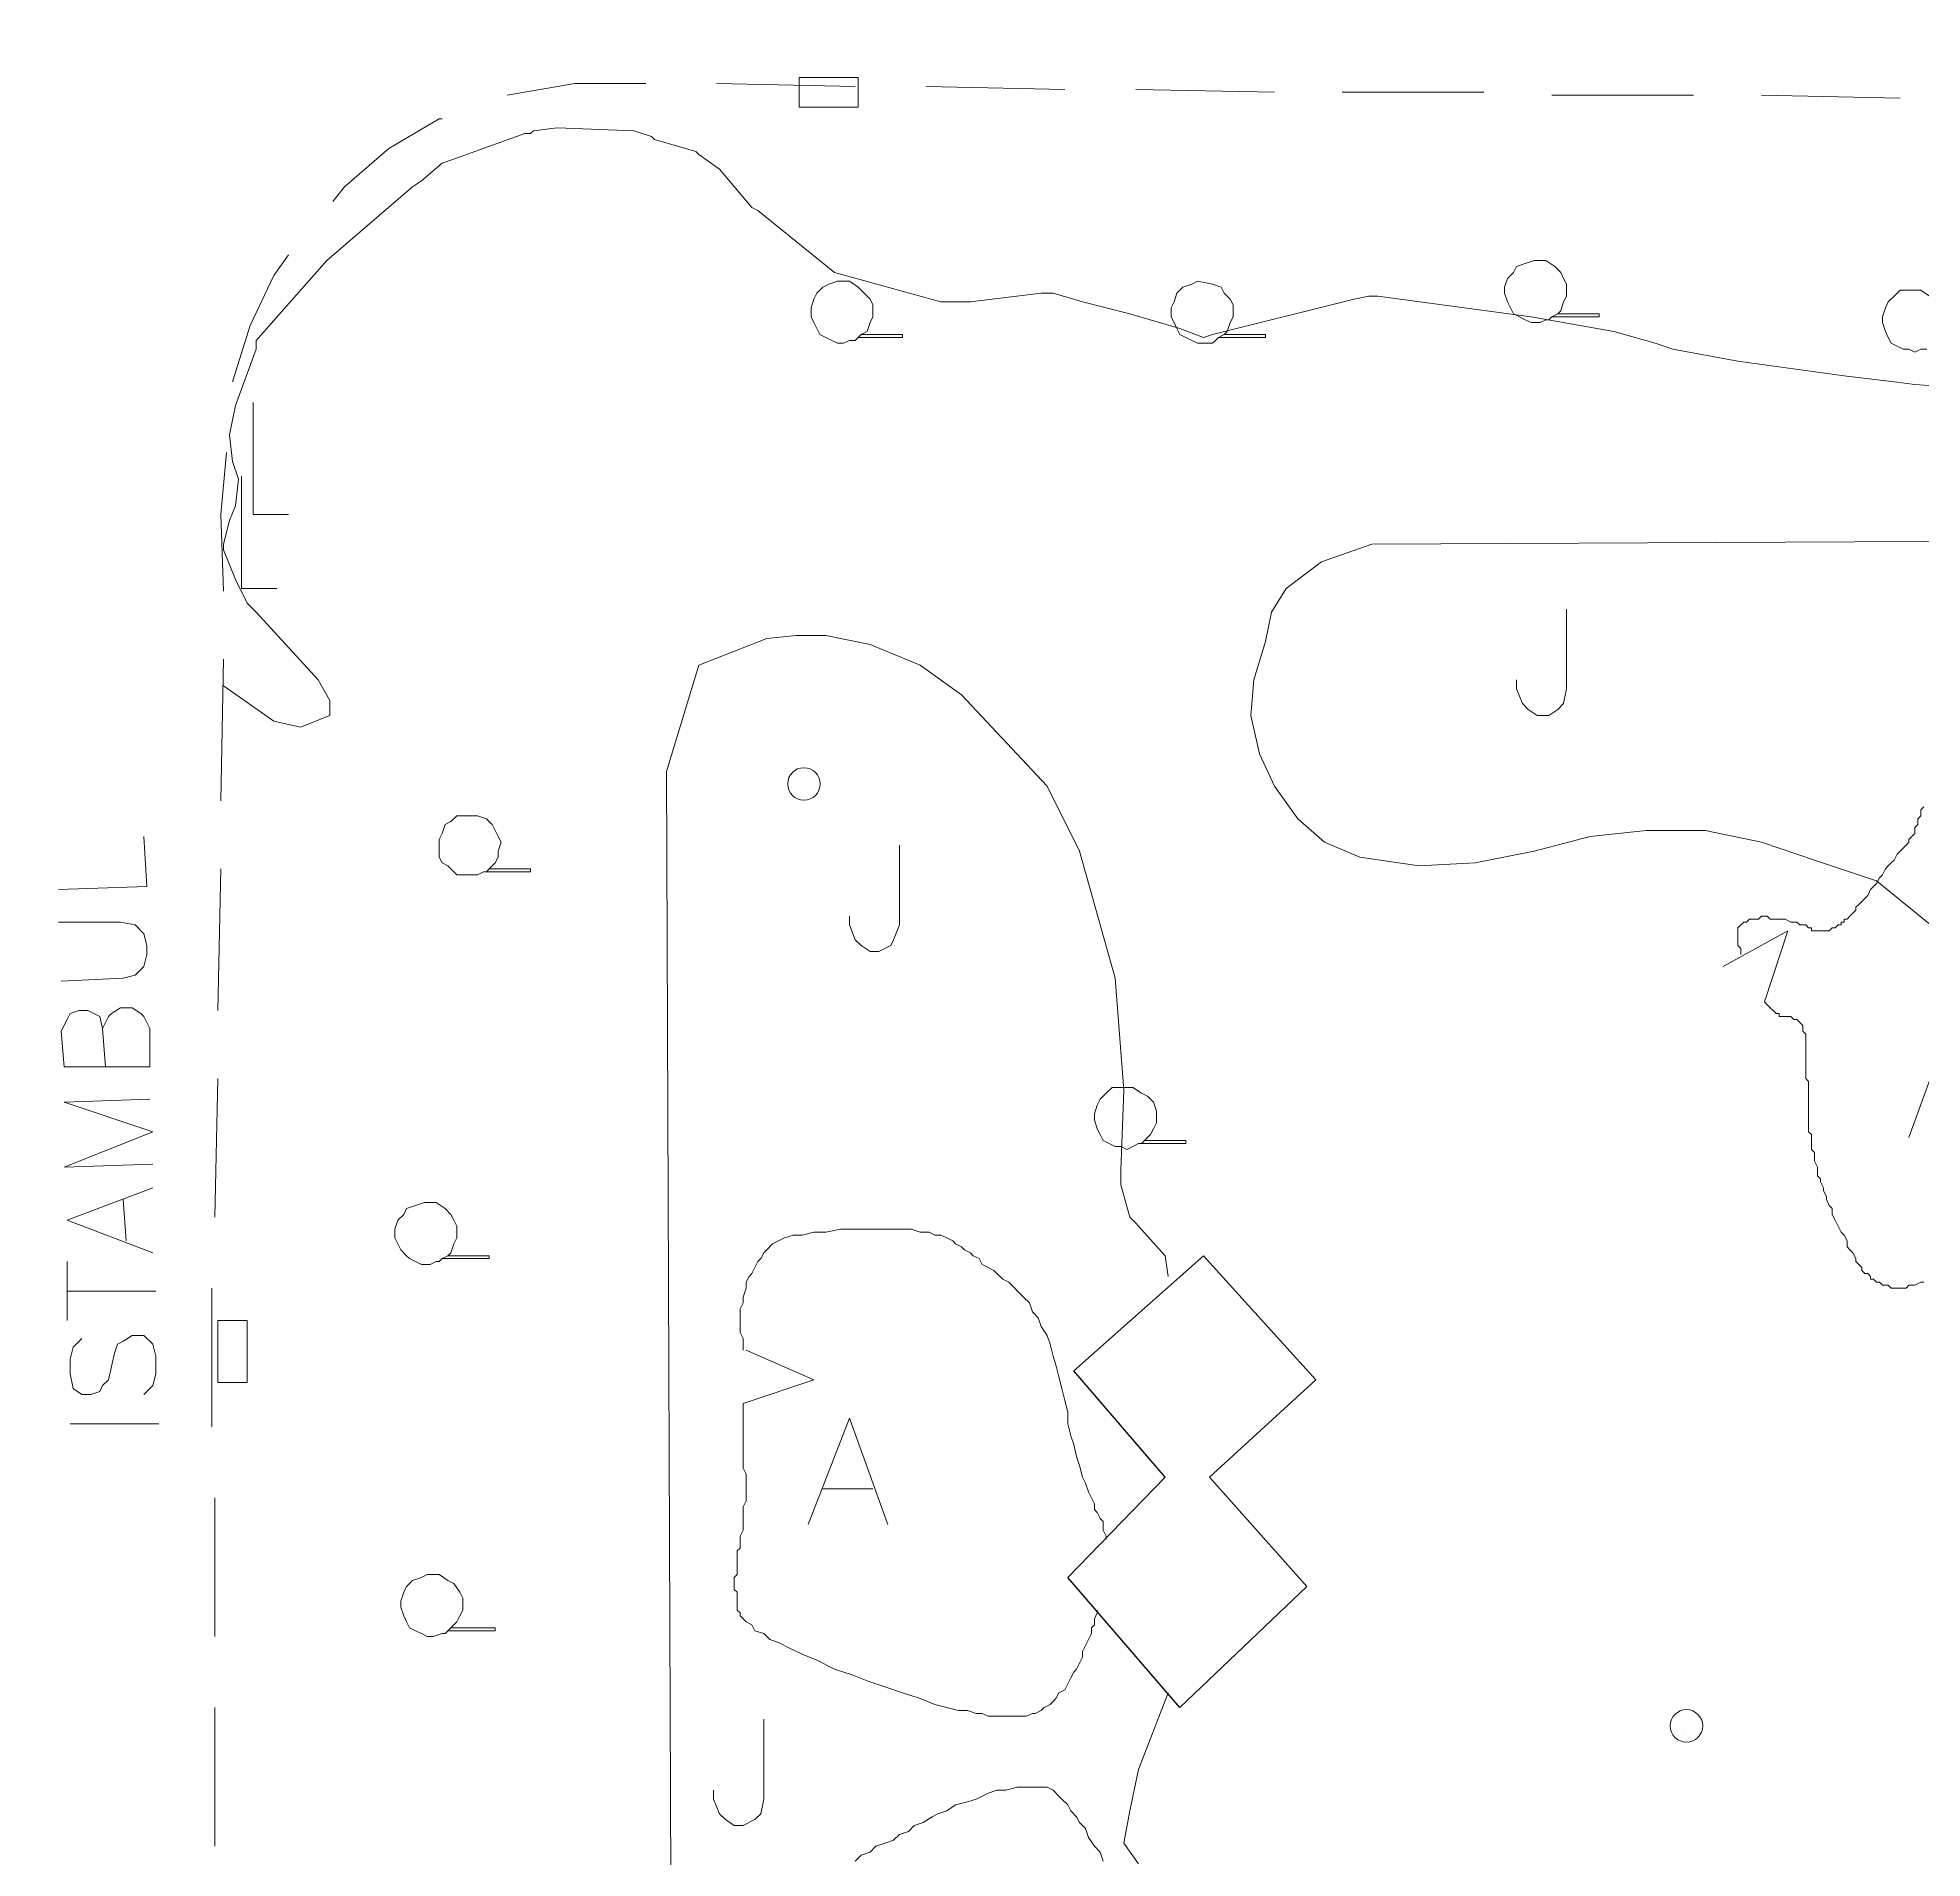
# Model space of a CAD drawing. Extents: x -2391 to 32076, y -11492 to 5852.
# Drawn here: x 4471.4 to 4525.4, y -1234.8 to -1182.6 of the extents above; entities that cross this region are included whole.
import ezdxf

# ---------------------------------------------------------------- set-up
doc = ezdxf.new("R2010")
doc.units = 0
doc.header["$LTSCALE"] = 7
doc.header["$PDSIZE"] = 0.02
doc.layers.get('0').update_dxf_attribs({"linetype": 'CONTINUOUS'})
doc.layers.get('DEFPOINTS').update_dxf_attribs({"linetype": 'CONTINUOUS'})
for name, color, linetype in [('ALVE-CT', 3, 'CONTINUOUS'), ('PDF_A101 - EDIFICACAO', 7, 'CONTINUOUS'), ('PDF_A133 - CANTEIRO_JARDIM_ESTUFA', 7, 'CONTINUOUS'), ('PDF_C301 - MEIO_FIO_2D', 7, 'CONTINUOUS'), ('PDF_C307 - TXT_NOME_LOGRADOURO', 7, 'CONTINUOUS'), ('PDF_C317 - BOCA_LOBO', 7, 'CONTINUOUS'), ('PDF_F601 - LIMITE_VEGETACAO', 7, 'CONTINUOUS'), ('PDF_F602 - ARVORE_ISOLADA', 7, 'CONTINUOUS'), ('PDF_F604 - TXT_AGRUPAMENTO_ARVORE', 7, 'CONTINUOUS'), ('PDF_I902 - LUMINARIA', 7, 'CONTINUOUS'), ('PDF_I903 - POSTE', 7, 'CONTINUOUS'), ('PDF_N1402 - CURVA_INTERMEDIARIA', 7, 'CONTINUOUS')]:
    doc.layers.add(name, color=color, linetype=linetype)
doc.styles.add('ARIAL', font='arial.ttf')
doc.dimstyles.new('COTA50_limpa', dxfattribs={"dimscale": 0.5, "dimtxt": 0.4, "dimasz": 0.02, "dimexe": 0.2, "dimexo": 0.1, "dimgap": 0.02, "dimtad": 0, "dimzin": 4, "dimdsep": 46, "dimtxsty": 'ARIAL', "dimblk": 'NONE', "dimcen": 0.1, "dimdle": 0.2, "dimse1": 1, "dimse2": 1, "dimsd1": 1, "dimsd2": 1, "dimclrd": 1, "dimclre": 1, "dimclrt": 2, "dimadec": 0, "dimazin": 0, "dimtfac": 1, "dimtmove": 2, "dimatfit": 3, "dimldrblk": 'NONE', "dimfxl": 0.2, "dimtolj": 1, "dimtzin": 4, "dimarcsym": 0})

# ---------------------------------------------------------------- blocks, each defined once
blk = doc.blocks.new('*D23')
at = {"layer": 'DEFPOINTS', "color": 0, "transparency": 16777216}
for p in [(4625.808, -1192.286), (4625.808, -1203.291), (4476.63, -1204.476)]:
    blk.add_point(p, dxfattribs=at)
at = {"layer": 'ALVE-CT', "color": 2, "transparency": 16777216, "insert": (4551.219, -1192.286), "char_height": 0.2, "attachment_point": 5, "style": 'ARIAL'}
blk.add_mtext('\\A1;149.18', dxfattribs=at)
blk = doc.blocks.new('_NONE')
at = {"color": 0, "linetype": 'ByBlock'}
blk.add_circle((0, 0), 0.25, dxfattribs=at)
blk = doc.blocks.new('*D24')
at = {"layer": 'DEFPOINTS', "color": 0, "transparency": 16777216}
for p in [(4484.843, -1184.242), (4480.514, -1357.464), (4482.133, -1357.464)]:
    blk.add_point(p, dxfattribs=at)
at = {"layer": 'ALVE-CT', "color": 2, "transparency": 16777216, "insert": (4480.514, -1270.853), "char_height": 0.2, "attachment_point": 5, "rotation": 90, "style": 'ARIAL'}
blk.add_mtext('\\A1;173.22', dxfattribs=at)

msp = doc.modelspace()

# ---------------------------------------------------------------- linework, layer by layer
at = {"layer": 'ALVE-CT'}
msp.add_circle((4550.796, -1271.53), 500, dxfattribs=at)
at = {"layer": 'PDF_A101 - EDIFICACAO', "lineweight": 30}
msp.add_lwpolyline([(4507.786, -1226.997), (4504.146, -1230.468), (4500.929, -1226.743), (4503.723, -1223.864), (4501.098, -1220.817), (4504.823, -1217.515), (4508.04, -1221.071), (4504.993, -1223.864)], close=True, dxfattribs=at)
at = {"layer": 'PDF_A133 - CANTEIRO_JARDIM_ESTUFA', "lineweight": 9}
for points in [[(4527.767, -1209.726), (4524.127, -1206.762), (4522.349, -1206.17), (4520.825, -1205.662), (4519.216, -1205.323), (4517.523, -1205.323), (4515.914, -1205.492), (4514.306, -1205.916), (4512.612, -1206.254), (4511.004, -1206.339), (4509.31, -1206.085), (4508.294, -1205.662), (4507.532, -1204.984), (4506.855, -1204.053), (4506.432, -1203.122), (4506.178, -1202.021), (4506.262, -1201.005), (4506.601, -1199.905), (4506.77, -1199.058), (4507.194, -1198.381), (4508.21, -1197.619), (4509.649, -1197.111), (4580.851, -1196.772)], [(4515.237, -1198.973), (4515.237, -1201.259), (4515.152, -1201.683), (4514.983, -1201.852), (4514.729, -1202.021), (4514.39, -1202.021), (4514.136, -1201.852), (4513.967, -1201.683), (4513.798, -1201.259), (4513.798, -1201.005)], [(4503.807, -1218.107), (4503.723, -1217.515), (4502.876, -1216.583), (4502.707, -1216.414), (4502.453, -1215.483), (4502.453, -1215.059), (4502.537, -1212.773), (4502.283, -1209.556), (4501.267, -1205.916), (4500.336, -1204.053), (4497.881, -1201.429), (4496.695, -1200.582), (4495.256, -1199.989), (4493.986, -1199.735), (4493.14, -1199.735), (4492.293, -1199.82), (4490.346, -1200.582), (4489.414, -1203.63), (4489.584, -1245.2)], [(4496.103, -1205.746), (4496.103, -1208.032), (4495.934, -1208.456), (4495.849, -1208.625), (4495.51, -1208.794), (4495.256, -1208.794), (4495.002, -1208.625), (4494.833, -1208.456), (4494.664, -1208.032), (4494.664, -1207.778)], [(4502.961, -1234.955), (4502.537, -1234.363), (4502.707, -1233.431), (4502.961, -1232.246), (4503.807, -1230.045)], [(4492.208, -1230.807), (4492.208, -1233.093), (4492.124, -1233.516), (4491.954, -1233.685), (4491.616, -1233.855), (4491.362, -1233.855), (4491.108, -1233.685), (4490.938, -1233.516), (4490.769, -1233.093), (4490.769, -1232.839)]]:
    msp.add_lwpolyline(points, dxfattribs=at)
at = {"layer": 'PDF_C301 - MEIO_FIO_2D', "lineweight": 9}
for points in [[(4488.822, -1183.903), (4486.79, -1183.903), (4484.843, -1184.242)], [(4494.833, -1183.988), (4490.854, -1183.903)], [(4500.844, -1184.072), (4496.865, -1183.988)], [(4506.855, -1184.157), (4502.876, -1184.072)], [(4512.866, -1184.157), (4508.802, -1184.157)], [(4518.877, -1184.242), (4514.814, -1184.242)], [(4524.804, -1184.326), (4520.825, -1184.242)], [(4482.98, -1184.919), (4482.895, -1184.919), (4481.456, -1185.766), (4480.186, -1186.866), (4479.847, -1187.29)], [(4478.577, -1188.814), (4478.154, -1189.406), (4477.477, -1190.846), (4476.969, -1192.454)], [(4476.799, -1194.486), (4476.63, -1196.264), (4476.715, -1198.465)], [(4476.715, -1200.413), (4476.63, -1204.476)], [(4476.63, -1206.424), (4476.546, -1210.488)], [(4476.546, -1212.435), (4476.461, -1216.414)], [(4476.376, -1218.446), (4476.376, -1220.224), (4476.376, -1222.425)], [(4476.461, -1224.457), (4476.461, -1228.436)], [(4476.461, -1230.468), (4476.461, -1234.447)]]:
    msp.add_lwpolyline(points, dxfattribs=at)
at = {"layer": 'PDF_C307 - TXT_NOME_LOGRADOURO', "lineweight": 9}
for points in [[(4471.974, -1207.016), (4474.514, -1206.932), (4474.429, -1205.492)], [(4472.058, -1209.641), (4473.836, -1209.556), (4474.175, -1209.472), (4474.429, -1209.218), (4474.514, -1208.879), (4474.514, -1208.625), (4474.429, -1208.286), (4474.175, -1208.032), (4473.752, -1207.948), (4471.974, -1207.948)], [(4473.244, -1210.996), (4473.413, -1210.657), (4473.498, -1210.572), (4473.752, -1210.403), (4474.09, -1210.403), (4474.344, -1210.572), (4474.429, -1210.657), (4474.598, -1210.996), (4474.598, -1212.096), (4472.143, -1212.096), (4472.058, -1211.08), (4472.228, -1210.742), (4472.312, -1210.572), (4472.566, -1210.488), (4472.82, -1210.488), (4472.99, -1210.572), (4473.159, -1210.657), (4473.244, -1210.996), (4473.328, -1212.096)], [(4474.683, -1214.89), (4472.143, -1214.975), (4474.683, -1213.959), (4472.143, -1213.112), (4474.598, -1213.027)], [(4474.683, -1217.43), (4472.228, -1216.499), (4474.683, -1215.567)], [(4473.921, -1217.091), (4473.836, -1215.906)], [(4472.228, -1219.377), (4472.228, -1217.684)], [(4472.228, -1218.531), (4474.768, -1218.531)], [(4472.651, -1219.885), (4472.397, -1220.139), (4472.312, -1220.478), (4472.312, -1220.901), (4472.397, -1221.325), (4472.651, -1221.494), (4472.905, -1221.494), (4473.159, -1221.409), (4473.244, -1221.24), (4473.413, -1221.071), (4473.582, -1220.309), (4473.667, -1220.055), (4473.836, -1219.97), (4474.09, -1219.801), (4474.429, -1219.801), (4474.683, -1220.055), (4474.768, -1220.393), (4474.768, -1220.901), (4474.683, -1221.24), (4474.429, -1221.494)], [(4472.312, -1222.34), (4474.852, -1222.34)]]:
    msp.add_lwpolyline(points, dxfattribs=at)
at = {"layer": 'PDF_C317 - BOCA_LOBO', "lineweight": 9}
for points in [[(4493.224, -1184.58), (4494.918, -1184.58), (4494.918, -1183.734), (4493.224, -1183.734)], [(4476.546, -1219.377), (4476.546, -1221.155), (4477.392, -1221.155), (4477.392, -1219.377)]]:
    msp.add_lwpolyline(points, close=True, dxfattribs=at)
at = {"layer": 'PDF_F601 - LIMITE_VEGETACAO', "lineweight": 9}
for points in [[(4525.481, -1204.646), (4525.396, -1204.73), (4525.396, -1204.815), (4525.396, -1204.9), (4525.312, -1204.984), (4525.312, -1205.069), (4525.312, -1205.154), (4525.227, -1205.238), (4525.227, -1205.323), (4525.227, -1205.408), (4525.142, -1205.492), (4525.058, -1205.577), (4525.058, -1205.662), (4524.973, -1205.746), (4524.889, -1205.831), (4524.804, -1205.916), (4524.719, -1206), (4524.635, -1206.17), (4524.55, -1206.254), (4524.465, -1206.339), (4524.381, -1206.424), (4524.296, -1206.593), (4524.211, -1206.678), (4524.127, -1206.847), (4524.042, -1206.932), (4523.957, -1207.016), (4523.873, -1207.186), (4523.788, -1207.27), (4523.703, -1207.355), (4523.619, -1207.44), (4523.534, -1207.524), (4523.534, -1207.609), (4523.449, -1207.694), (4523.365, -1207.778), (4523.28, -1207.863), (4523.195, -1207.863), (4523.195, -1207.948), (4523.111, -1207.948), (4523.111, -1208.032), (4523.026, -1208.032), (4522.941, -1208.117), (4522.857, -1208.117), (4522.772, -1208.202), (4522.687, -1208.202), (4522.603, -1208.202), (4522.518, -1208.202), (4522.433, -1208.202), (4522.349, -1208.202), (4522.264, -1208.202), (4522.264, -1208.117), (4522.179, -1208.117), (4522.095, -1208.032), (4522.01, -1208.032), (4521.925, -1208.032), (4521.841, -1207.948), (4521.756, -1207.948), (4521.671, -1207.948), (4521.502, -1207.863), (4521.417, -1207.863), (4521.333, -1207.863), (4521.248, -1207.863), (4521.079, -1207.863), (4520.994, -1207.778), (4520.909, -1207.778), (4520.825, -1207.778), (4520.74, -1207.863), (4520.655, -1207.863), (4520.571, -1207.863), (4520.486, -1207.863), (4520.401, -1207.948), (4520.317, -1207.948), (4520.232, -1208.032), (4520.147, -1208.117), (4520.147, -1208.202), (4520.147, -1208.286), (4520.147, -1208.371), (4520.147, -1208.456), (4520.147, -1208.54), (4520.147, -1208.625), (4520.232, -1208.71), (4520.232, -1208.794), (4520.232, -1208.879)], [(4525.481, -1218.277), (4525.396, -1218.277), (4525.227, -1218.361), (4525.142, -1218.361), (4525.058, -1218.361), (4524.973, -1218.446), (4524.889, -1218.446), (4524.804, -1218.446), (4524.719, -1218.446), (4524.635, -1218.446), (4524.55, -1218.446), (4524.465, -1218.361), (4524.381, -1218.361), (4524.296, -1218.361), (4524.211, -1218.277), (4524.127, -1218.277), (4524.042, -1218.192), (4523.957, -1218.192), (4523.957, -1218.107), (4523.873, -1218.023), (4523.788, -1218.023), (4523.703, -1217.938), (4523.703, -1217.853), (4523.619, -1217.769), (4523.534, -1217.684), (4523.534, -1217.599), (4523.449, -1217.43), (4523.365, -1217.345), (4523.28, -1217.261), (4523.28, -1217.091), (4523.195, -1216.922), (4523.111, -1216.837), (4523.026, -1216.668), (4522.941, -1216.499), (4522.857, -1216.329), (4522.857, -1216.16), (4522.772, -1216.075), (4522.687, -1215.906), (4522.687, -1215.821), (4522.603, -1215.652), (4522.603, -1215.567), (4522.518, -1215.398), (4522.518, -1215.313), (4522.433, -1215.229), (4522.433, -1215.059), (4522.433, -1214.975), (4522.349, -1214.805), (4522.349, -1214.721), (4522.349, -1214.551), (4522.264, -1214.467), (4522.264, -1214.297), (4522.264, -1214.213), (4522.264, -1214.043), (4522.179, -1213.959), (4522.179, -1213.874), (4522.179, -1213.705), (4522.179, -1213.62), (4522.179, -1213.535), (4522.179, -1213.451), (4522.179, -1213.366), (4522.179, -1213.281), (4522.179, -1213.197), (4522.179, -1213.112), (4522.179, -1213.027), (4522.179, -1212.943), (4522.179, -1212.858), (4522.179, -1212.773), (4522.179, -1212.689), (4522.179, -1212.604), (4522.179, -1212.52), (4522.095, -1212.435), (4522.095, -1212.35), (4522.095, -1212.266), (4522.095, -1212.096), (4522.095, -1212.012), (4522.095, -1211.927), (4522.095, -1211.758), (4522.095, -1211.673), (4522.095, -1211.588), (4522.095, -1211.504), (4522.095, -1211.334), (4522.095, -1211.25), (4522.095, -1211.165), (4522.01, -1211.08), (4522.01, -1210.996), (4522.01, -1210.911), (4521.925, -1210.826), (4521.841, -1210.742), (4521.756, -1210.742), (4521.671, -1210.657), (4521.587, -1210.657), (4521.502, -1210.657), (4521.417, -1210.657), (4521.333, -1210.657), (4521.333, -1210.572), (4521.248, -1210.572), (4521.163, -1210.488), (4521.079, -1210.403), (4520.994, -1210.318), (4520.909, -1210.234), (4521.587, -1208.202), (4519.724, -1209.218)], [(4502.029, -1225.642), (4502.029, -1225.558), (4501.945, -1225.388), (4501.945, -1225.304), (4501.945, -1225.134), (4501.86, -1225.05), (4501.775, -1224.88), (4501.691, -1224.796), (4501.691, -1224.626), (4501.606, -1224.457), (4501.521, -1224.288), (4501.437, -1224.034), (4501.352, -1223.864), (4501.267, -1223.526), (4501.183, -1223.272), (4501.098, -1222.933), (4501.013, -1222.679), (4500.929, -1222.34), (4500.929, -1222.002), (4500.844, -1221.663), (4500.759, -1221.325), (4500.675, -1220.986), (4500.59, -1220.647), (4500.505, -1220.393), (4500.421, -1220.055), (4500.336, -1219.801), (4500.167, -1219.547), (4500.082, -1219.293), (4499.913, -1219.123), (4499.828, -1218.869), (4499.659, -1218.7), (4499.489, -1218.531), (4499.405, -1218.446), (4499.235, -1218.277), (4499.066, -1218.192), (4498.897, -1218.023), (4498.812, -1217.938), (4498.643, -1217.853), (4498.473, -1217.769), (4498.389, -1217.599), (4498.219, -1217.515), (4498.135, -1217.43), (4497.965, -1217.345), (4497.881, -1217.261), (4497.711, -1217.176), (4497.627, -1217.091), (4497.457, -1217.007), (4497.288, -1216.922), (4497.119, -1216.922), (4496.949, -1216.837), (4496.695, -1216.837), (4496.441, -1216.753), (4496.187, -1216.753), (4495.849, -1216.753), (4495.51, -1216.753), (4495.172, -1216.753), (4494.748, -1216.753), (4494.41, -1216.753), (4493.986, -1216.837), (4493.648, -1216.837), (4493.309, -1216.922), (4493.055, -1216.922), (4492.801, -1217.007), (4492.632, -1217.091), (4492.462, -1217.176), (4492.293, -1217.345), (4492.208, -1217.43), (4492.124, -1217.599), (4492.039, -1217.684), (4491.954, -1217.853), (4491.87, -1218.023), (4491.785, -1218.107), (4491.7, -1218.277), (4491.7, -1218.446), (4491.616, -1218.7), (4491.616, -1218.869), (4491.531, -1219.039), (4491.531, -1219.293), (4491.531, -1219.462), (4491.531, -1219.716), (4491.616, -1219.885), (4491.616, -1220.139), (4491.616, -1220.224)], [(4501.775, -1227.674), (4501.775, -1227.759), (4501.691, -1227.928), (4501.691, -1228.098), (4501.606, -1228.182), (4501.606, -1228.352), (4501.521, -1228.521), (4501.437, -1228.69), (4501.352, -1228.86), (4501.352, -1229.029), (4501.267, -1229.198), (4501.183, -1229.368), (4501.098, -1229.452), (4501.013, -1229.622), (4500.929, -1229.791), (4500.844, -1229.96), (4500.675, -1230.045), (4500.59, -1230.214), (4500.505, -1230.299), (4500.421, -1230.384), (4500.251, -1230.468), (4500.167, -1230.553), (4499.997, -1230.638), (4499.913, -1230.638), (4499.743, -1230.722), (4499.574, -1230.722), (4499.489, -1230.722), (4499.32, -1230.722), (4499.151, -1230.722), (4498.981, -1230.722), (4498.812, -1230.722), (4498.643, -1230.722), (4498.473, -1230.638), (4498.304, -1230.638), (4498.05, -1230.553), (4497.796, -1230.553), (4497.457, -1230.468), (4497.119, -1230.384), (4496.695, -1230.214), (4496.187, -1230.045), (4495.68, -1229.876), (4495.172, -1229.706), (4494.748, -1229.537), (4494.24, -1229.368), (4493.732, -1229.114), (4493.309, -1228.944), (4492.97, -1228.775), (4492.632, -1228.606), (4492.378, -1228.521), (4492.208, -1228.352), (4491.954, -1228.267), (4491.87, -1228.098), (4491.7, -1228.013), (4491.616, -1227.928), (4491.531, -1227.844), (4491.531, -1227.759), (4491.446, -1227.674), (4491.446, -1227.59), (4491.446, -1227.505), (4491.446, -1227.42), (4491.446, -1227.336), (4491.446, -1227.251), (4491.446, -1227.166), (4491.362, -1227.082), (4491.362, -1226.997), (4491.362, -1226.912), (4491.362, -1226.828), (4491.362, -1226.743), (4491.446, -1226.658), (4491.446, -1226.489), (4491.446, -1226.404), (4491.446, -1226.32), (4491.446, -1226.235), (4491.446, -1226.066), (4491.446, -1225.981), (4491.531, -1225.896), (4491.531, -1225.727), (4491.531, -1225.642), (4491.531, -1225.558), (4491.616, -1225.388), (4491.616, -1225.304), (4491.616, -1225.219), (4491.616, -1225.05), (4491.616, -1224.965), (4491.616, -1224.796), (4491.616, -1224.711), (4491.7, -1224.542), (4491.7, -1224.457), (4491.7, -1224.288), (4491.7, -1224.203), (4491.7, -1224.034), (4491.7, -1223.864), (4491.7, -1223.78), (4491.616, -1223.61), (4491.616, -1223.441), (4491.616, -1223.272), (4491.616, -1223.102), (4491.616, -1223.018), (4491.616, -1222.848), (4491.616, -1222.679), (4491.616, -1222.51), (4491.616, -1222.425), (4491.616, -1222.256), (4491.616, -1222.087), (4491.616, -1222.002), (4491.616, -1221.917), (4491.616, -1221.833), (4491.616, -1221.748), (4493.648, -1221.071), (4491.7, -1220.224)], [(4501.945, -1234.871), (4501.86, -1234.617), (4501.691, -1234.447), (4501.521, -1234.193), (4501.437, -1233.939), (4501.267, -1233.77), (4501.183, -1233.601), (4501.013, -1233.431), (4500.929, -1233.262), (4500.759, -1233.093), (4500.675, -1233.008), (4500.505, -1232.839), (4500.336, -1232.754), (4500.167, -1232.754), (4499.913, -1232.754), (4499.743, -1232.754), (4499.489, -1232.754), (4499.151, -1232.839), (4498.897, -1232.839), (4498.643, -1232.923), (4498.304, -1233.093), (4498.05, -1233.177), (4497.711, -1233.262), (4497.457, -1233.431), (4497.203, -1233.516), (4497.034, -1233.601), (4496.78, -1233.77), (4496.526, -1233.855), (4496.357, -1234.024), (4496.103, -1234.109), (4495.934, -1234.278), (4495.68, -1234.363), (4495.426, -1234.447), (4495.256, -1234.617), (4495.002, -1234.701), (4494.833, -1234.871)]]:
    msp.add_lwpolyline(points, dxfattribs=at)
at = {"layer": 'PDF_F602 - ARVORE_ISOLADA', "lineweight": 9}
for points in [[(4514.983, -1190.507), (4514.814, -1190.592), (4514.729, -1190.676), (4514.644, -1190.676), (4514.475, -1190.761), (4514.221, -1190.761), (4514.052, -1190.676), (4513.882, -1190.592), (4513.713, -1190.507), (4513.628, -1190.338), (4513.544, -1190.168), (4513.459, -1189.914), (4513.459, -1189.745), (4513.544, -1189.491), (4513.713, -1189.322), (4513.798, -1189.152), (4514.052, -1189.068), (4514.306, -1188.983), (4514.644, -1188.983), (4514.898, -1189.152), (4515.068, -1189.322), (4515.152, -1189.491), (4515.237, -1189.66), (4515.237, -1189.83), (4515.237, -1189.999), (4515.152, -1190.168), (4515.068, -1190.422), (4514.983, -1190.507), (4514.814, -1190.592), (4516.168, -1190.592), (4516.168, -1190.507)], [(4495.002, -1191.1), (4494.918, -1191.184), (4494.833, -1191.269), (4494.664, -1191.269), (4494.494, -1191.354), (4494.325, -1191.354), (4494.156, -1191.269), (4493.986, -1191.184), (4493.817, -1191.1), (4493.732, -1190.93), (4493.648, -1190.761), (4493.563, -1190.592), (4493.563, -1190.338), (4493.648, -1190.084), (4493.732, -1189.914), (4493.902, -1189.745), (4494.071, -1189.66), (4494.325, -1189.576), (4494.664, -1189.576), (4494.918, -1189.745), (4495.087, -1189.914), (4495.256, -1190.084), (4495.341, -1190.253), (4495.341, -1190.422), (4495.341, -1190.592), (4495.256, -1190.761), (4495.172, -1191.015), (4495.002, -1191.1), (4494.918, -1191.184), (4496.187, -1191.184), (4496.187, -1191.1)], [(4505.416, -1191.1), (4505.247, -1191.184), (4505.162, -1191.269), (4505.077, -1191.354), (4504.823, -1191.354), (4504.654, -1191.354), (4504.485, -1191.269), (4504.315, -1191.184), (4504.146, -1191.1), (4504.061, -1190.93), (4503.977, -1190.761), (4503.892, -1190.592), (4503.892, -1190.338), (4503.977, -1190.168), (4504.061, -1189.914), (4504.231, -1189.745), (4504.485, -1189.66), (4504.654, -1189.576), (4505.077, -1189.66), (4505.331, -1189.745), (4505.416, -1189.914), (4505.585, -1190.084), (4505.67, -1190.253), (4505.67, -1190.422), (4505.67, -1190.592), (4505.585, -1190.761), (4505.501, -1191.015), (4505.416, -1191.1), (4505.247, -1191.184), (4506.601, -1191.184), (4506.601, -1191.1)], [(4484.335, -1206.424), (4484.25, -1206.508), (4484.165, -1206.508), (4483.996, -1206.593), (4483.827, -1206.593), (4483.657, -1206.593), (4483.403, -1206.593), (4483.319, -1206.508), (4483.149, -1206.339), (4482.98, -1206.254), (4482.895, -1206.085), (4482.895, -1205.831), (4482.895, -1205.577), (4482.98, -1205.408), (4483.065, -1205.154), (4483.234, -1205.069), (4483.403, -1204.9), (4483.657, -1204.9), (4483.996, -1204.9), (4484.25, -1204.984), (4484.419, -1205.154), (4484.504, -1205.323), (4484.589, -1205.492), (4484.673, -1205.662), (4484.589, -1205.916), (4484.589, -1206.085), (4484.504, -1206.254), (4484.335, -1206.424), (4484.25, -1206.508), (4485.52, -1206.508), (4485.52, -1206.424)], [(4503.13, -1214.213), (4503.045, -1214.297), (4502.961, -1214.297), (4502.791, -1214.382), (4502.622, -1214.467), (4502.453, -1214.382), (4502.283, -1214.382), (4502.114, -1214.297), (4501.945, -1214.213), (4501.86, -1214.043), (4501.775, -1213.874), (4501.691, -1213.62), (4501.691, -1213.451), (4501.775, -1213.197), (4501.86, -1213.027), (4502.029, -1212.858), (4502.199, -1212.689), (4502.453, -1212.689), (4502.791, -1212.689), (4503.045, -1212.858), (4503.215, -1212.943), (4503.384, -1213.112), (4503.469, -1213.366), (4503.469, -1213.535), (4503.469, -1213.705), (4503.384, -1213.874), (4503.299, -1214.043), (4503.13, -1214.213), (4503.045, -1214.297), (4504.315, -1214.297), (4504.315, -1214.213)], [(4483.149, -1217.515), (4482.98, -1217.599), (4482.895, -1217.684), (4482.811, -1217.684), (4482.641, -1217.769), (4482.387, -1217.769), (4482.218, -1217.684), (4482.049, -1217.599), (4481.964, -1217.515), (4481.795, -1217.345), (4481.71, -1217.176), (4481.625, -1217.007), (4481.625, -1216.753), (4481.71, -1216.499), (4481.879, -1216.329), (4481.964, -1216.16), (4482.218, -1216.075), (4482.472, -1215.991), (4482.811, -1215.991), (4483.065, -1216.16), (4483.234, -1216.329), (4483.319, -1216.499), (4483.403, -1216.668), (4483.403, -1216.837), (4483.403, -1217.007), (4483.319, -1217.176), (4483.234, -1217.43), (4483.149, -1217.515), (4482.98, -1217.599), (4484.335, -1217.599), (4484.335, -1217.515)], [(4483.234, -1228.182), (4483.149, -1228.267), (4483.065, -1228.352), (4482.98, -1228.352), (4482.726, -1228.436), (4482.557, -1228.436), (4482.387, -1228.352), (4482.218, -1228.267), (4482.049, -1228.182), (4481.964, -1228.013), (4481.879, -1227.844), (4481.795, -1227.59), (4481.795, -1227.42), (4481.879, -1227.166), (4481.964, -1226.997), (4482.133, -1226.828), (4482.387, -1226.743), (4482.557, -1226.658), (4482.895, -1226.658), (4483.149, -1226.828), (4483.319, -1226.912), (4483.488, -1227.166), (4483.573, -1227.336), (4483.573, -1227.505), (4483.573, -1227.674), (4483.488, -1227.844), (4483.403, -1228.013), (4483.234, -1228.182), (4483.149, -1228.267), (4484.504, -1228.267), (4484.504, -1228.182)]]:
    msp.add_lwpolyline(points, close=True, dxfattribs=at)
msp.add_lwpolyline([(4525.566, -1191.523), (4525.396, -1191.523), (4525.227, -1191.608), (4525.058, -1191.523), (4524.889, -1191.523), (4524.719, -1191.438), (4524.55, -1191.354), (4524.465, -1191.184), (4524.381, -1191.015), (4524.296, -1190.761), (4524.296, -1190.592), (4524.381, -1190.338), (4524.465, -1190.168), (4524.635, -1189.999), (4524.804, -1189.83), (4525.058, -1189.83), (4525.396, -1189.83), (4525.65, -1189.999)], dxfattribs=at)
at = {"layer": 'PDF_F604 - TXT_AGRUPAMENTO_ARVORE', "lineweight": 9}
for points in [[(4525.058, -1214.128), (4526.158, -1211.08), (4527.344, -1214.128)], [(4493.478, -1225.219), (4494.664, -1222.171), (4495.764, -1225.219)], [(4493.902, -1224.203), (4495.341, -1224.203)]]:
    msp.add_lwpolyline(points, dxfattribs=at)
at = {"layer": 'PDF_I902 - LUMINARIA', "lineweight": 9}
for points in [[(4493.309, -1204.053), (4493.309, -1204.053)], [(4518.623, -1231.061), (4518.623, -1231.061)]]:
    msp.add_lwpolyline(points, dxfattribs=at)
for centre in [(4493.36, -1203.988), (4518.675, -1230.997)]:
    msp.add_circle(centre, 0.466, dxfattribs=at)
at = {"layer": 'PDF_I903 - POSTE', "lineweight": 9}
for points in [[(4478.577, -1196.264), (4477.561, -1196.264), (4477.561, -1193.047)], [(4478.239, -1198.381), (4477.223, -1198.381), (4477.223, -1195.163)]]:
    msp.add_lwpolyline(points, dxfattribs=at)
at = {"layer": 'PDF_N1402 - CURVA_INTERMEDIARIA', "lineweight": 9}
msp.add_lwpolyline([(4476.715, -1201.175), (4478.154, -1202.191), (4478.916, -1202.36), (4479.763, -1202.021), (4479.763, -1201.683), (4479.763, -1201.598), (4479.424, -1201.005), (4477.646, -1199.058), (4477.392, -1198.804), (4477.053, -1198.127), (4476.715, -1197.28), (4476.715, -1197.111), (4476.884, -1196.433), (4477.053, -1196.01), (4477.138, -1195.248), (4476.969, -1194.74), (4476.884, -1193.978), (4477.053, -1193.132), (4477.646, -1191.523), (4477.646, -1191.354), (4477.646, -1191.269), (4479.678, -1188.983), (4482.133, -1186.866), (4482.387, -1186.697), (4482.98, -1186.189), (4483.234, -1186.104), (4485.351, -1185.342), (4485.52, -1185.342), (4485.605, -1185.258), (4486.282, -1185.173), (4488.483, -1185.258), (4488.991, -1185.427), (4489.076, -1185.512), (4490.261, -1185.85), (4490.346, -1185.935), (4490.938, -1186.358), (4491.87, -1187.459), (4492.039, -1187.544), (4494.24, -1189.322), (4497.288, -1190.168), (4498.135, -1190.168), (4500.167, -1189.914), (4500.505, -1189.914), (4501.352, -1190.168), (4502.707, -1190.507), (4504.146, -1190.93), (4504.823, -1191.184), (4505.077, -1191.1), (4509.141, -1190.084), (4509.564, -1189.999), (4509.818, -1189.999), (4514.221, -1190.592), (4516.591, -1191.015), (4517.777, -1191.354), (4518.285, -1191.523), (4520.147, -1191.862), (4523.195, -1192.285), (4524.635, -1192.454), (4525.227, -1192.539), (4527.598, -1192.708)], dxfattribs=at)

# ---------------------------------------------------------------- dimensions: what is measured, and where the dimension line sits
at = {"layer": 'ALVE-CT'}
dim = msp.add_linear_dim(base=(4480.514, -1357.464), p1=(4484.843, -1184.242), p2=(4482.133, -1357.464), angle=90, dimstyle='COTA50_limpa', dxfattribs=at)
dim.commit()
dim.dimension.update_dxf_attribs({"geometry": '*D24', "text_midpoint": (4480.514, -1270.853)})
dim = msp.add_linear_dim(base=(4625.808, -1192.286), p1=(4476.63, -1204.476), p2=(4625.808, -1203.291), dimstyle='COTA50_limpa', dxfattribs=at)
dim.commit()
dim.dimension.update_dxf_attribs({"geometry": '*D23', "text_midpoint": (4551.219, -1192.286)})

doc.saveas('drawing.dxf')
